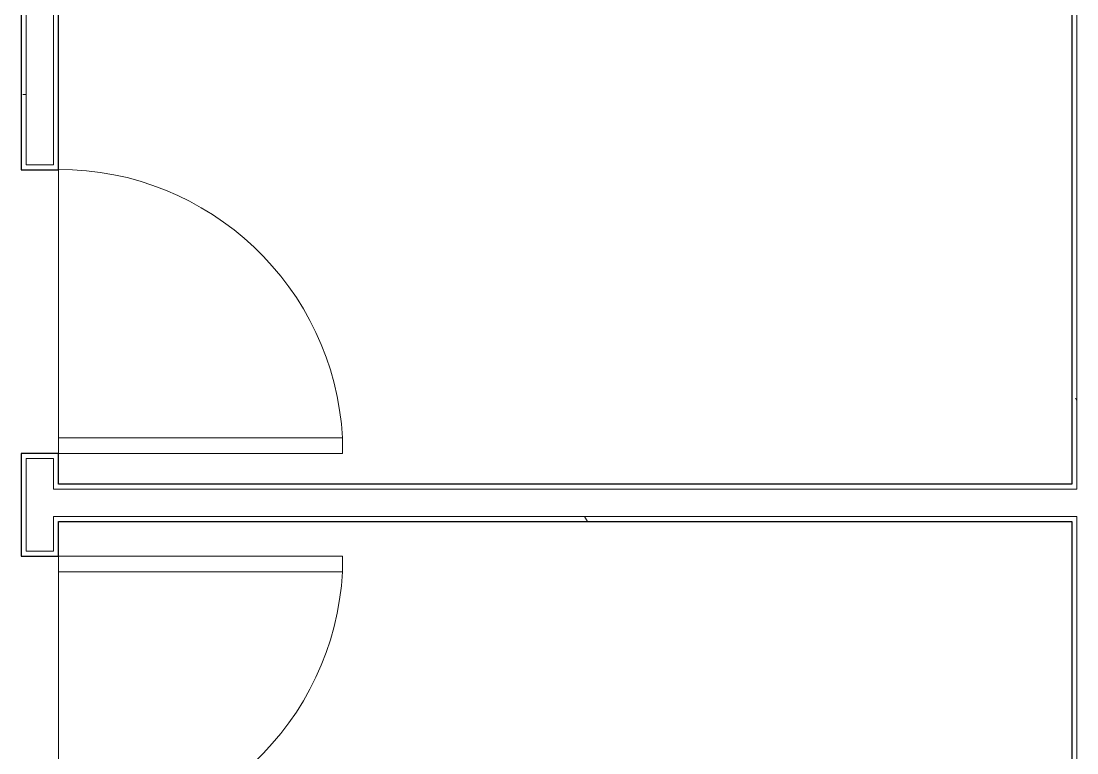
# Model space of a CAD drawing. Header units: inches. Extents: x 20008 to 27263, y -26025 to -19005.
# Drawn here: x 25169.8 to 25303.6, y -22591 to -22498.2 of the extents above; entities that cross this region are included whole.
import ezdxf

# ---------------------------------------------------------------- set-up
doc = ezdxf.new("R2010")
doc.units = ezdxf.units.IN
doc.header["$MEASUREMENT"] = 0
for name, color, linetype, lineweight in [('A-DOOR', 31, 'Continuous', 9), ('A-FLOR', 192, 'Continuous', 9), ('A-WALL', 113, 'Continuous', 9), ('A-WALL-PATT', 111, 'Continuous', 25), ('I-WALL', 2, 'Continuous', 9)]:
    doc.layers.add(name, color=color, linetype=linetype, lineweight=lineweight)
pattern_1 = [(0, (0, 0), (81.92, 20.48), [3.379, -58.061, 3.379, -58.061, -327.68]), (0, (0, 0), (81.92, 20.48), [-122.88, 3.379, -119.501, 3.379, -58.061, -143.36]), (0, (0, 0), (81.92, 20.48), [-307.2, 3.379, -37.581, 3.379, -99.021]), (120, (30.72, 10.24), (-58.6962, 60.704801), [3.379, -58.061, 3.379, -58.061, -327.68]), (120, (30.72, 10.24), (-58.6962, 60.704801), [-122.88, 3.379, -119.501, 3.379, -58.061, -143.36]), (120, (30.72, 10.24), (-58.6962, 60.704801), [-307.2, 3.379, -37.581, 3.379, -99.021]), (240, (40.96, 51.2), (-23.2238, -81.184801), [3.379, -58.061, 3.379, -58.061, -327.68]), (240, (40.96, 51.2), (-23.2238, -81.184801), [-122.88, 3.379, -119.501, 3.379, -58.061, -143.36]), (240, (40.96, 51.2), (-23.2238, -81.184801), [-307.2, 3.379, -37.581, 3.379, -99.021])]

# ---------------------------------------------------------------- blocks, each defined once
blk = doc.blocks.new('Struct_Xcel_Sports Complex_rvt-1-Site Plan - Phase 1')
at = {"layer": 'A-FLOR', "color": 7}
for p, q in [((25174.52, -22553.05), (25174.52, -22517.05)), ((25174.52, -22602.05), (25174.52, -22566.05))]:
    blk.add_line(p, q, dxfattribs=at)
blk = doc.blocks.new('Single-Flush - 36_ x 84_-1318898-Site Plan - Phase 1')
at = {"layer": 'A-DOOR', "lineweight": 13}
for p, q in [((16, 2.37), (16, 38.39)), ((18, 38.39), (16, 38.39)), ((18, 2.37), (18, 38.39)), ((18, 2.37), (16, 2.37))]:
    blk.add_line(p, q, dxfattribs=at)
at = {"layer": 'A-DOOR'}
blk.add_arc((18, 2.37), 36.07, 93.1789, 180, dxfattribs=at)
blk = doc.blocks.new('Single-Flush - 36_ x 84_-1318909-Site Plan - Phase 1')
at = {"layer": 'A-DOOR', "lineweight": 13}
for p, q in [((16, -2.37), (16, -38.39)), ((18, -2.37), (16, -2.37)), ((18, -2.37), (18, -38.39)), ((18, -38.39), (16, -38.39))]:
    blk.add_line(p, q, dxfattribs=at)
at = {"layer": 'A-DOOR'}
blk.add_arc((18, -2.37), 36.07, 180, 266.8211, dxfattribs=at)

msp = doc.modelspace()

# ---------------------------------------------------------------- hatches: boundary and pattern name
at = {"layer": 'A-WALL-PATT', "lineweight": 9}
h = msp.add_hatch(dxfattribs=at)
h.set_pattern_fill('FP_9', color=256, style=0, pattern_type=2)
h.set_pattern_definition(pattern_1)
h.paths.add_polyline_path([(25169.765225, -22787.30281), (25170.390225, -22787.30281), (25170.390225, -22627.05281), (25169.765225, -22627.05281), (25169.765225, -22786.55281)], flags=0)
h.paths.add_polyline_path([(25169.765225, -22623.55281), (25170.390225, -22623.55281), (25170.390225, -22602.67781), (25172.140225, -22602.67781), (25172.140225, -22602.05281), (25169.765225, -22602.05281), (25169.765225, -22622.92781)], flags=0)
h.paths.add_polyline_path([(25169.765225, -22566.05281), (25172.140225, -22566.05281), (25172.140225, -22565.42781), (25170.390225, -22565.42781), (25170.390225, -22553.67781), (25172.140225, -22553.67781), (25172.140225, -22553.05281), (25169.765225, -22553.05281), (25169.765225, -22560.802101)], flags=0)
h.paths.add_polyline_path([(25169.765225, -22517.05281), (25172.140225, -22517.05281), (25172.140225, -22516.42781), (25170.390225, -22516.42781), (25170.390225, -22405.67781), (25172.140225, -22405.67781), (25172.140225, -22405.05281), (25169.765225, -22405.05281), (25169.765225, -22507.039601)], flags=0)
h.paths.add_polyline_path([(25172.140225, -22373.05281), (25172.140225, -22372.42781), (25170.390225, -22372.42781), (25170.390225, -22369.55281), (25169.765225, -22369.55281), (25169.765225, -22373.05281)], flags=0)
h = msp.add_hatch(dxfattribs=at)
h.set_pattern_fill('FP_9', color=256, style=0, pattern_type=2)
h.set_pattern_definition(pattern_1)
h.paths.add_polyline_path([(25173.890225, -22787.30281), (25174.515225, -22787.30281), (25174.515225, -22602.05281), (25172.140225, -22602.05281), (25172.140225, -22602.67781), (25173.890225, -22602.67781), (25173.890225, -22786.55281)], flags=0)
h.paths.add_polyline_path([(25172.140225, -22566.05281), (25174.515225, -22566.05281), (25174.515225, -22561.05281), (25173.890225, -22561.05281), (25173.890225, -22565.42781), (25172.140225, -22565.42781)], flags=0)
h.paths.add_polyline_path([(25174.515225, -22557.55281), (25174.515225, -22553.05281), (25172.140225, -22553.05281), (25172.140225, -22553.67781), (25173.890225, -22553.67781), (25173.890225, -22557.55281)], flags=0)
h.paths.add_polyline_path([(25174.515225, -22517.05281), (25174.515225, -22405.05281), (25172.140225, -22405.05281), (25172.140225, -22405.67781), (25173.890225, -22405.67781), (25173.890225, -22516.42781), (25172.140225, -22516.42781), (25172.140225, -22517.05281)], flags=0)
h.paths.add_polyline_path([(25172.140225, -22373.05281), (25174.515225, -22373.05281), (25174.515225, -22369.55281), (25170.390225, -22369.55281), (25170.390225, -22370.17781), (25173.890225, -22370.17781), (25173.890225, -22372.42781), (25172.140225, -22372.42781)], flags=0)
h = msp.add_hatch(dxfattribs=at)
h.set_pattern_fill('FP_9', color=256, style=0, pattern_type=2)
h.set_pattern_definition(pattern_1)
h.paths.add_polyline_path([(25303.015225, -22787.30281), (25303.640225, -22787.30281), (25303.640225, -22561.05281), (25303.015225, -22561.05281), (25303.015225, -22786.55281)], flags=0)
h.paths.add_polyline_path([(25303.015225, -22557.55281), (25303.640225, -22557.55281), (25303.640225, -22369.55281), (25303.015225, -22369.55281), (25303.015225, -22556.92781)], flags=0)
h = msp.add_hatch(dxfattribs=at)
h.set_pattern_fill('FP_9', color=256, style=0, pattern_type=2)
h.set_pattern_definition(pattern_1)
h.paths.add_polyline_path([(25174.515225, -22561.67781), (25303.015225, -22561.67781), (25303.015225, -22561.05281), (25174.515225, -22561.05281)], flags=0)

# ---------------------------------------------------------------- linework, layer by layer
at = {"layer": 'A-WALL'}
for p, q in [((25303.640225, -22370.30281), (25303.640225, -22557.55281)), ((25170.390225, -22405.67781), (25170.390225, -22516.42781)), ((25173.890225, -22516.42781), (25173.890225, -22405.67781)), ((25170.390225, -22516.42781), (25173.890225, -22516.42781)), ((25170.390225, -22553.67781), (25170.390225, -22565.42781)), ((25173.890225, -22553.67781), (25170.390225, -22553.67781)), ((25173.890225, -22557.55281), (25173.890225, -22553.67781)), ((25303.640225, -22557.55281), (25173.890225, -22557.55281)), ((25173.890225, -22565.42781), (25173.890225, -22561.05281)), ((25173.890225, -22561.05281), (25303.640225, -22561.05281)), ((25303.640225, -22561.05281), (25303.640225, -22787.30281)), ((25170.390225, -22565.42781), (25173.890225, -22565.42781))]:
    msp.add_line(p, q, dxfattribs=at)
at = {"layer": 'I-WALL', "lineweight": 25}
for p, q in [((25303.015225, -22370.30281), (25303.015225, -22556.92781)), ((25169.765225, -22405.05281), (25169.765225, -22517.05281)), ((25174.515225, -22517.05281), (25174.515225, -22427.780975)), ((25169.765225, -22517.05281), (25174.515225, -22517.05281)), ((25174.515225, -22553.05281), (25169.765225, -22553.05281)), ((25169.765225, -22553.05281), (25169.765225, -22566.05281)), ((25174.515225, -22556.92781), (25174.515225, -22553.05281)), ((25303.015225, -22556.92781), (25174.515225, -22556.92781)), ((25174.515225, -22566.05281), (25174.515225, -22561.67781)), ((25174.515225, -22561.67781), (25303.015225, -22561.67781)), ((25303.015225, -22561.67781), (25303.015225, -22786.55281)), ((25169.765225, -22566.05281), (25174.515225, -22566.05281))]:
    msp.add_line(p, q, dxfattribs=at)

# ---------------------------------------------------------------- block references
at = {"lineweight": 5}
msp.add_blockref('Struct_Xcel_Sports Complex_rvt-1-Site Plan - Phase 1', (0, 0), dxfattribs=at)
at = {"layer": 'A-DOOR'}
for name, p, rotation in [('Single-Flush - 36_ x 84_-1318898-Site Plan - Phase 1', (25172.140225, -22535.05281), 270), ('Single-Flush - 36_ x 84_-1318909-Site Plan - Phase 1', (25172.140225, -22584.05281), 90)]:
    msp.add_blockref(name, p, dxfattribs=dict(at, rotation=rotation))

doc.saveas('drawing.dxf')
